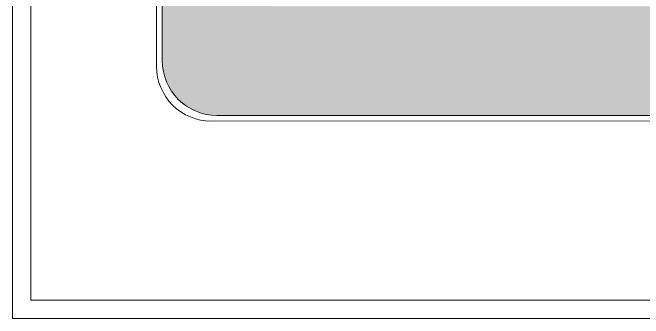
# Model space of a CAD drawing. Header units: millimetres. Extents: x 2178 to 2304, y 1220 to 1359.
# Drawn here: x 2177.67 to 2194.97, y 1316.69 to 1325.09 of the extents above; entities that cross this region are included whole.
import ezdxf

# ---------------------------------------------------------------- set-up
doc = ezdxf.new("R2010")
doc.units = ezdxf.units.MM
doc.layers.get('0').update_dxf_attribs({"lineweight": 0})
doc.layers.add('pisos....', color=7, linetype='Continuous', lineweight=5, true_color=0x7c7f7e)

msp = doc.modelspace()

# ---------------------------------------------------------------- hatches: boundary and pattern name
at = {"layer": 'pisos....'}
h = msp.add_hatch(dxfattribs=at)
h.set_pattern_fill('AR-B816C', color=256, scale=0.001)
h.paths.add_polyline_path([(2184.688, 1328.984), (2184.933, 1328.984), (2184.933, 1329.19), (2184.688, 1329.19)], flags=16)
h.paths.add_polyline_path([(2181.725, 1330.94), (2182.148, 1330.94), (2182.148, 1331.3), (2181.725, 1331.3)])
edge = h.paths.add_edge_path()
edge.add_arc((2183.276, 1323.769), 1.5, 180, 270)
edge.add_line((2183.276, 1322.269), (2235.82, 1322.269))
edge.add_line((2235.82, 1322.269), (2235.82, 1325.269))
edge.add_line((2235.82, 1325.269), (2232.201, 1325.269))
edge.add_line((2232.201, 1325.269), (2184.776, 1325.269))
edge.add_line((2184.776, 1325.269), (2184.776, 1331.12))
edge.add_line((2184.776, 1331.12), (2182.176, 1331.12))
edge.add_arc((2181.936, 1331.12), 0.24, -131.8103, 0, ccw=False)
edge.add_line((2181.776, 1330.941), (2181.776, 1323.769))

# ---------------------------------------------------------------- linework, layer by layer
for p, q in [((2177.67, 1358.694), (2177.67, 1316.694)), ((2178.17, 1358.194), (2178.17, 1317.194)), ((2178.17, 1317.194), (2235.82, 1317.194)), ((2177.67, 1316.694), (2237.07, 1316.694))]:
    msp.add_line(p, q)
for points in [[(2235.82, 1354.974), (2183.126, 1354.974, 0.414214), (2181.626, 1353.474), (2181.626, 1348.97), (2181.619, 1323.612, 0.414336), (2183.12, 1322.112), (2235.82, 1322.119)], [(2235.82, 1354.824), (2183.276, 1354.824, 0.414214), (2181.776, 1353.324), (2181.776, 1348.97), (2181.776, 1323.769, 0.414214), (2183.276, 1322.269), (2235.82, 1322.269)]]:
    msp.add_lwpolyline(points, format="xyb")

doc.saveas('drawing.dxf')
